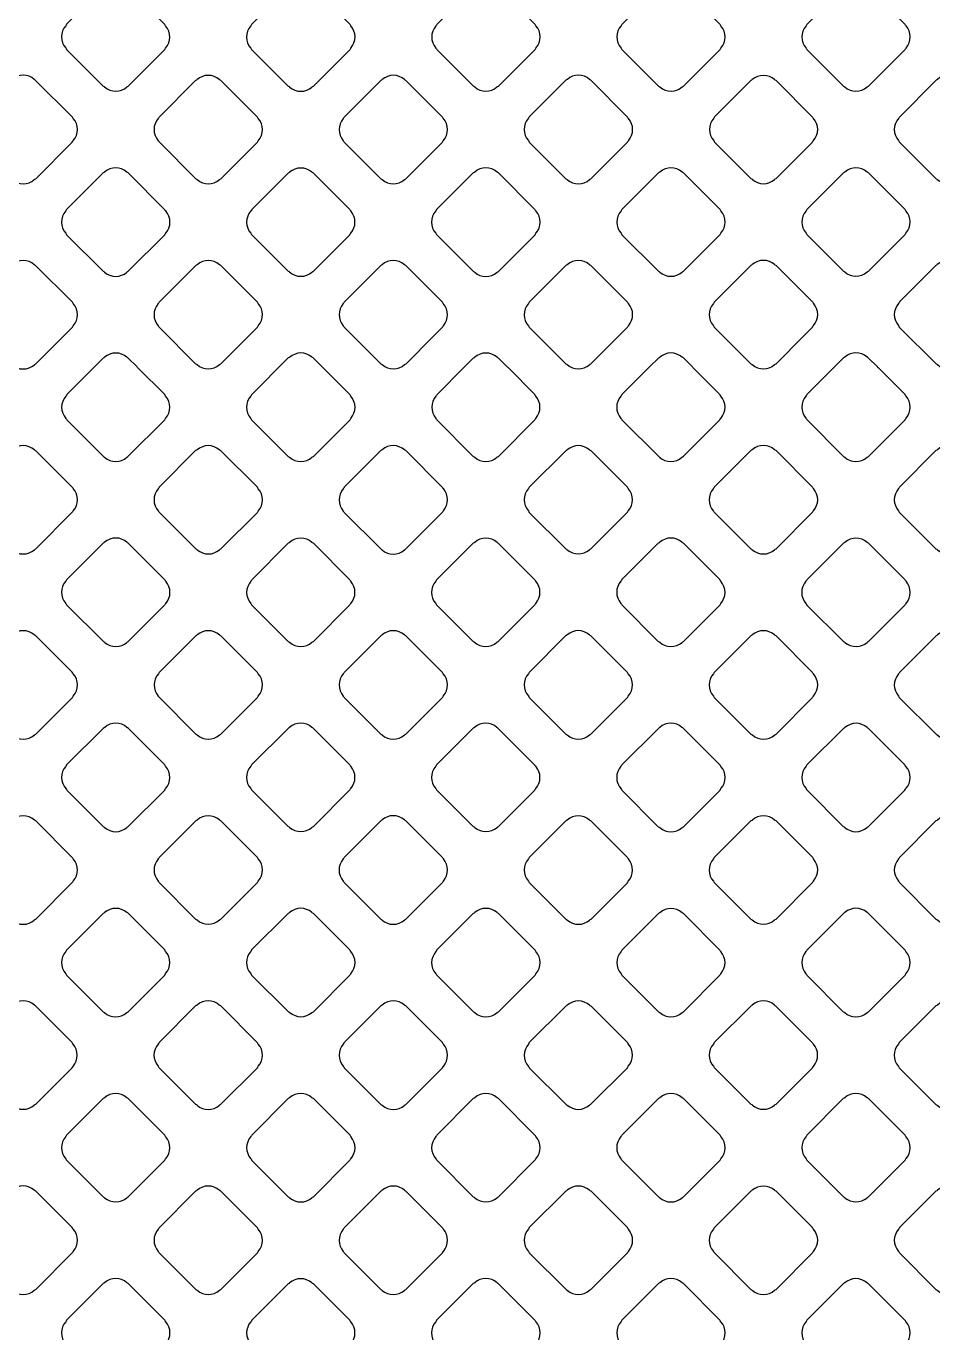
# Model space of a CAD drawing. Header units: millimetres. Extents: x 3440 to 3572, y 2 to 96.
# Drawn here: x 3526.908 to 3527.964, y 62.876 to 64.397 of the extents above; entities that cross this region are included whole.
import ezdxf

# ---------------------------------------------------------------- set-up
doc = ezdxf.new("R2010")
doc.units = ezdxf.units.MM
doc.header["$LTSCALE"] = 23.1
doc.layers.add('gbr-dxf', color=7, linetype='CONTINUOUS')

msp = doc.modelspace()

# ---------------------------------------------------------------- linework, layer by layer
at = {"layer": 'gbr-dxf', "linetype": 'Continuous'}
for points in [[(3526.9542, 64.3719, -0.097666), (3526.9551, 64.3702), (3526.9979, 64.3275, -0.091364), (3526.9994, 64.3265, 0.379293), (3527.0254, 64.3265, -0.095956), (3527.027, 64.3275), (3527.0695, 64.37, -0.096266), (3527.0705, 64.3717, 0.379731), (3527.0705, 64.3976, -0.100032), (3527.0695, 64.3993), (3527.027, 64.4418, -0.104264), (3527.0252, 64.4429, 0.379289), (3526.9992, 64.4429, -0.095506), (3526.9976, 64.4419), (3526.9551, 64.3995, -0.097917), (3526.9542, 64.3978, 0.379287)], [(3527.1696, 64.3716, -0.083235), (3527.1705, 64.3702), (3527.2133, 64.3274, -0.095916), (3527.2149, 64.3264, 0.379731), (3527.2409, 64.3264, -0.095756), (3527.2425, 64.3274), (3527.2852, 64.37, -0.096266), (3527.2861, 64.3717, 0.379731), (3527.2861, 64.3977, -0.092139), (3527.2852, 64.3992), (3527.2425, 64.4419, -0.095916), (3527.2409, 64.4429, 0.379731), (3527.2149, 64.4429, -0.096265), (3527.2132, 64.4419), (3527.1706, 64.3992, -0.095916), (3527.1696, 64.3976, 0.379731)], [(3527.3852, 64.3717, -0.091085), (3527.3862, 64.3701), (3527.4289, 64.3274, -0.086738), (3527.4304, 64.3265, 0.379287), (3527.4563, 64.3265, -0.096157), (3527.458, 64.3274), (3527.5007, 64.3702, -0.095796), (3527.5017, 64.3718, 0.379293), (3527.5017, 64.3978, -0.083317), (3527.5008, 64.3992), (3527.458, 64.442, -0.087638), (3527.4565, 64.4429, 0.379731), (3527.4306, 64.4429, -0.096265), (3527.4289, 64.4419), (3527.3862, 64.3993, -0.096111), (3527.3853, 64.3976, 0.379289)], [(3527.6008, 64.3718, -0.103506), (3527.6018, 64.3701), (3527.6444, 64.3275, -0.100039), (3527.6461, 64.3265, 0.379324), (3527.672, 64.3265, -0.096157), (3527.6737, 64.3275), (3527.7162, 64.37, -0.095602), (3527.7172, 64.3717, 0.379293), (3527.7172, 64.3976, -0.091954), (3527.7162, 64.3992), (3527.6735, 64.4419, -0.096266), (3527.6719, 64.4429, 0.379731), (3527.6459, 64.4429, -0.09572), (3527.6443, 64.4419), (3527.6018, 64.3994, -0.096332), (3527.6008, 64.3978, 0.379289)], [(3527.8163, 64.3717, -0.087343), (3527.8172, 64.3702), (3527.86, 64.3273, -0.083), (3527.8614, 64.3265, 0.379293), (3527.8874, 64.3265, -0.09572), (3527.889, 64.3275), (3527.9318, 64.3702, -0.096266), (3527.9327, 64.3718, 0.379731), (3527.9327, 64.3978, -0.091558), (3527.9318, 64.3994), (3527.8892, 64.4419, -0.096332), (3527.8876, 64.4429, 0.379289), (3527.8616, 64.4429, -0.095506), (3527.86, 64.442), (3527.8173, 64.3992, -0.095935), (3527.8163, 64.3976, 0.379287)], [(3526.8463, 64.264, -0.105621), (3526.8474, 64.2622), (3526.8899, 64.2197, -0.099711), (3526.8916, 64.2187, 0.379293), (3526.9175, 64.2187, -0.095956), (3526.9192, 64.2197), (3526.9618, 64.2623, -0.096332), (3526.9628, 64.264, 0.379289), (3526.9628, 64.2899, -0.09148), (3526.9619, 64.2915), (3526.9191, 64.3342, -0.095602), (3526.9175, 64.3352, 0.379293), (3526.8915, 64.3352, -0.095956), (3526.8899, 64.3342), (3526.8473, 64.2916, -0.096128), (3526.8463, 64.29, 0.379506)], [(3527.0619, 64.2639, -0.082756), (3527.0628, 64.2625), (3527.1056, 64.2197, -0.096214), (3527.1072, 64.2187, 0.379672), (3527.1332, 64.2187, -0.095612), (3527.1348, 64.2197), (3527.1774, 64.2622, -0.095602), (3527.1783, 64.2639, 0.378906), (3527.1783, 64.2898, -0.095506), (3527.1774, 64.2914), (3527.1347, 64.3341, -0.099711), (3527.133, 64.3351, 0.379293), (3527.1071, 64.3351, -0.095956), (3527.1054, 64.3341), (3527.0629, 64.2915, -0.096266), (3527.0619, 64.2899, 0.379731)], [(3527.2774, 64.2638, -0.082787), (3527.2783, 64.2624), (3527.321, 64.2197, -0.095585), (3527.3227, 64.2187, 0.379287), (3527.3486, 64.2187, -0.096157), (3527.3502, 64.2197), (3527.3929, 64.2624, -0.095796), (3527.3939, 64.264, 0.379293), (3527.3938, 64.29, -0.092348), (3527.3929, 64.2915), (3527.3503, 64.3341, -0.095916), (3527.3487, 64.3351, 0.379731), (3527.3227, 64.3351, -0.096265), (3527.3211, 64.3341), (3527.2784, 64.2914, -0.096111), (3527.2774, 64.2898, 0.379289)], [(3527.493, 64.264, -0.09572), (3527.494, 64.2623), (3527.5367, 64.2196, -0.091437), (3527.5382, 64.2187, 0.379731), (3527.5642, 64.2187, -0.096265), (3527.5658, 64.2197), (3527.6085, 64.2623, -0.095916), (3527.6094, 64.2639, 0.379731), (3527.6094, 64.2899, -0.096265), (3527.6085, 64.2915), (3527.5656, 64.3344, -0.083134), (3527.5642, 64.3352, 0.379731), (3527.5383, 64.3352, -0.095756), (3527.5366, 64.3343), (3527.494, 64.2916, -0.096266), (3527.493, 64.29, 0.379731)], [(3527.7087, 64.264, -0.103612), (3527.7097, 64.2622), (3527.7521, 64.2198, -0.09979), (3527.7538, 64.2188, 0.379731), (3527.7797, 64.2188, -0.09572), (3527.7814, 64.2198), (3527.8239, 64.2623, -0.096266), (3527.8249, 64.264, 0.379731), (3527.8249, 64.2899, -0.091558), (3527.8239, 64.2915), (3527.7813, 64.3341, -0.096266), (3527.7797, 64.335, 0.379731), (3527.7537, 64.335, -0.09572), (3527.7521, 64.3341), (3527.7096, 64.2916, -0.096266), (3527.7087, 64.29, 0.379731)], [(3527.924, 64.2899, 0.379293), (3527.924, 64.264, -0.087784), (3527.9249, 64.2625), (3527.9677, 64.2197, -0.083559), (3527.9691, 64.2188, 0.379672), (3527.9951, 64.2188, -0.096157), (3527.9967, 64.2197), (3528.0395, 64.2625, -0.095796), (3528.0404, 64.2642, 0.379293), (3528.0404, 64.2901, -0.091956), (3528.0395, 64.2917), (3527.9969, 64.3342, -0.095819), (3527.9953, 64.3352, 0.379289), (3527.9693, 64.3352, -0.095866), (3527.9677, 64.3343), (3527.925, 64.2915, -0.095796)], [(3526.9541, 64.1562, -0.103621), (3526.9552, 64.1544), (3526.9977, 64.1119, -0.099711), (3526.9994, 64.1109, 0.379293), (3527.0254, 64.1109, -0.095956), (3527.027, 64.1119), (3527.0696, 64.1545, -0.096266), (3527.0706, 64.1561, 0.379289), (3527.0706, 64.1821, -0.091476), (3527.0697, 64.1836), (3527.0269, 64.2264, -0.095602), (3527.0253, 64.2274, 0.379214), (3526.9993, 64.2273, -0.096625), (3526.9977, 64.2264), (3526.9551, 64.1838, -0.096214), (3526.9541, 64.1822, 0.379672)], [(3527.1697, 64.1561, -0.083235), (3527.1706, 64.1547), (3527.2133, 64.112, -0.095916), (3527.2149, 64.111, 0.379731), (3527.2409, 64.111, -0.096265), (3527.2426, 64.112), (3527.285, 64.1545, -0.095916), (3527.286, 64.1562, 0.379731), (3527.286, 64.1821, -0.095756), (3527.285, 64.1838), (3527.2426, 64.2262, -0.099696), (3527.2409, 64.2272, 0.379731), (3527.2149, 64.2272, -0.096265), (3527.2132, 64.2263), (3527.1707, 64.1837, -0.095916), (3527.1697, 64.1821, 0.379731)], [(3527.3851, 64.1561, -0.087748), (3527.3861, 64.1547), (3527.429, 64.1117, -0.083134), (3527.4304, 64.1108, 0.379731), (3527.4564, 64.1108, -0.096265), (3527.458, 64.1118), (3527.5007, 64.1545, -0.095916), (3527.5017, 64.1562, 0.379731), (3527.5017, 64.1822, -0.087748), (3527.5008, 64.1836), (3527.458, 64.2264, -0.092126), (3527.4564, 64.2274, 0.379731), (3527.4304, 64.2274, -0.09572), (3527.4288, 64.2264), (3527.3861, 64.1837, -0.095628), (3527.3851, 64.1821, 0.379731)], [(3527.6008, 64.1562, -0.100032), (3527.6018, 64.1545), (3527.6443, 64.112, -0.096266), (3527.6459, 64.111, 0.379731), (3527.6719, 64.111, -0.09572), (3527.6736, 64.112), (3527.7162, 64.1546, -0.095628), (3527.7172, 64.1563, 0.379731), (3527.7172, 64.1822, -0.091745), (3527.7162, 64.1838), (3527.6736, 64.2264, -0.095916), (3527.672, 64.2273, 0.379731), (3527.646, 64.2273, -0.096265), (3527.6444, 64.2264), (3527.6018, 64.1838, -0.096266), (3527.6008, 64.1822, 0.379731)], [(3527.8163, 64.1563, -0.095612), (3527.8173, 64.1546), (3527.8599, 64.112, -0.091364), (3527.8614, 64.1111, 0.379293), (3527.8874, 64.1111, -0.096265), (3527.889, 64.1121), (3527.9316, 64.1547, -0.095916), (3527.9326, 64.1563, 0.379731), (3527.9326, 64.1823, -0.083235), (3527.9317, 64.1837), (3527.8889, 64.2265, -0.088202), (3527.8874, 64.2274, 0.379229), (3527.8615, 64.2274, -0.095866), (3527.8599, 64.2264), (3527.8173, 64.1838, -0.095585), (3527.8163, 64.1822, 0.379196)], [(3526.8463, 64.0743, 0.378869), (3526.8464, 64.0484, -0.087314), (3526.8473, 64.0469), (3526.8902, 64.004, -0.087737), (3526.8917, 64.0031, 0.379513), (3526.9176, 64.0031, -0.095956), (3526.9193, 64.0041), (3526.9516, 64.0365), (3526.9619, 64.0467, -0.095602), (3526.9628, 64.0484, 0.378943), (3526.9628, 64.0743, -0.087284), (3526.9619, 64.0758), (3526.9191, 64.1186, -0.09197), (3526.9175, 64.1196, 0.378906), (3526.8916, 64.1196, -0.095866), (3526.8899, 64.1186), (3526.8473, 64.076, -0.095058)], [(3527.0619, 64.0483, -0.09148), (3527.0628, 64.0468), (3527.1054, 64.0042, -0.103673), (3527.1071, 64.0032, 0.379249), (3527.1331, 64.0032, -0.096625), (3527.1347, 64.0042), (3527.1668, 64.0363), (3527.167, 64.0365), (3527.1774, 64.0468, -0.095824), (3527.1783, 64.0485, 0.379293), (3527.1783, 64.0744, -0.087784), (3527.1774, 64.0759), (3527.1347, 64.1186, -0.091964), (3527.1332, 64.1195, 0.379731), (3527.1072, 64.1195, -0.096265), (3527.1055, 64.1186), (3527.0629, 64.0759, -0.095916), (3527.0619, 64.0743, 0.379289)], [(3527.2774, 64.0484, -0.082704), (3527.2783, 64.047), (3527.2888, 64.0365, -0.023912), (3527.2904, 64.0348), (3527.3209, 64.0043, -0.107954), (3527.3228, 64.0032, 0.379513), (3527.3487, 64.0032, -0.095956), (3527.3504, 64.0042), (3527.3826, 64.0365), (3527.3929, 64.0467, -0.095796), (3527.3939, 64.0484, 0.379293), (3527.3938, 64.0743, -0.09572), (3527.3929, 64.0759), (3527.3503, 64.1185, -0.09979), (3527.3486, 64.1195, 0.379731), (3527.3226, 64.1195, -0.09572), (3527.3209, 64.1186), (3527.2784, 64.076, -0.096332), (3527.2774, 64.0744, 0.379289)], [(3527.4929, 64.0483, -0.082787), (3527.4938, 64.0469), (3527.5366, 64.0041, -0.088207), (3527.5381, 64.0032, 0.379212), (3527.564, 64.0031, -0.095506), (3527.5657, 64.0041), (3527.598, 64.0364), (3527.6084, 64.0469, -0.095535), (3527.6094, 64.0485, 0.379214), (3527.6094, 64.0744, -0.09253), (3527.6084, 64.076), (3527.5658, 64.1186, -0.096558), (3527.5642, 64.1195, 0.379731), (3527.5382, 64.1195, -0.09572), (3527.5366, 64.1186), (3527.4939, 64.0759, -0.096111), (3527.4929, 64.0743, 0.379229)], [(3527.7084, 64.0484, -0.08701), (3527.7093, 64.047), (3527.752, 64.0043, -0.096332), (3527.7536, 64.0033, 0.37981), (3527.7796, 64.0033, -0.096625), (3527.7813, 64.0043), (3527.8133, 64.0363), (3527.8135, 64.0365), (3527.8239, 64.047, -0.095824), (3527.8249, 64.0486, 0.379293), (3527.8249, 64.0746, -0.087784), (3527.824, 64.076), (3527.7813, 64.1187, -0.091964), (3527.7797, 64.1197, 0.379731), (3527.7537, 64.1197, -0.096265), (3527.7521, 64.1187), (3527.7094, 64.076, -0.096111), (3527.7085, 64.0744, 0.379289)], [(3527.924, 64.0486, -0.09148), (3527.9249, 64.047), (3527.9677, 64.0042, -0.092233), (3527.9692, 64.0033, 0.37981), (3527.9952, 64.0033, -0.095956), (3527.9969, 64.0042), (3528.0291, 64.0365), (3528.0395, 64.0468, -0.095602), (3528.0404, 64.0485, 0.379293), (3528.0404, 64.0744, -0.087748), (3528.0395, 64.0759), (3527.9967, 64.1187, -0.091913), (3527.9951, 64.1197, 0.379731), (3527.9691, 64.1197, -0.09572), (3527.9675, 64.1187), (3527.925, 64.0762, -0.096332), (3527.924, 64.0745, 0.379289)], [(3526.9543, 63.9407, -0.099964), (3526.9553, 63.9389), (3526.9978, 63.8965, -0.096332), (3526.9994, 63.8955, 0.37981), (3527.0254, 63.8955, -0.096625), (3527.027, 63.8965), (3527.0695, 63.9389, -0.096111), (3527.0705, 63.9406, 0.37981), (3527.0705, 63.9666, -0.100399), (3527.0694, 63.9683), (3527.0381, 63.9996, -0.015077), (3527.0372, 64.0005), (3527.0268, 64.0109, -0.083), (3527.0254, 64.0118, 0.378906), (3526.9994, 64.0118, -0.095866), (3526.9978, 64.0108), (3526.9876, 64.0006), (3526.9553, 63.9683, -0.096857), (3526.9543, 63.9666, 0.379731)], [(3527.1696, 63.9406, -0.092348), (3527.1705, 63.939), (3527.2131, 63.8964, -0.10399), (3527.2149, 63.8954, 0.379308), (3527.2409, 63.8954, -0.09601), (3527.2425, 63.8963), (3527.2852, 63.939, -0.096227), (3527.2861, 63.9406, 0.379422), (3527.2861, 63.9666, -0.09253), (3527.2852, 63.9682), (3527.2423, 64.011, -0.083), (3527.2409, 64.0119, 0.378815), (3527.215, 64.0119, -0.095506), (3527.2133, 64.011), (3527.1706, 63.9682, -0.096627), (3527.1696, 63.9666, 0.379731)], [(3527.3853, 63.9406, -0.10047), (3527.3863, 63.9389), (3527.4287, 63.8964, -0.096111), (3527.4304, 63.8954, 0.37981), (3527.4563, 63.8954, -0.095956), (3527.458, 63.8964), (3527.5006, 63.939, -0.096332), (3527.5015, 63.9406, 0.37981), (3527.5015, 63.9666, -0.10047), (3527.5005, 63.9683), (3527.4692, 63.9997, -0.014794), (3527.4683, 64.0006), (3527.458, 64.0109, -0.091631), (3527.4564, 64.0118, 0.378906), (3527.4305, 64.0118, -0.095506), (3527.4288, 64.0108), (3527.4186, 64.0005), (3527.3862, 63.9682, -0.096627), (3527.3853, 63.9666, 0.379731)], [(3527.6007, 63.9407, -0.096458), (3527.6017, 63.939), (3527.6443, 63.8965, -0.092289), (3527.6458, 63.8955, 0.37981), (3527.6718, 63.8955, -0.096625), (3527.6734, 63.8965), (3527.716, 63.9391, -0.096111), (3527.717, 63.9407, 0.37981), (3527.717, 63.9667, -0.104293), (3527.716, 63.9685), (3527.6849, 63.9996, -0.015368), (3527.6839, 64.0005), (3527.6734, 64.011, -0.087175), (3527.6719, 64.0119, 0.378906), (3527.646, 64.0119, -0.095866), (3527.6444, 64.0109), (3527.6339, 64.0005), (3527.6017, 63.9683, -0.096857), (3527.6007, 63.9666, 0.379731)], [(3527.8162, 63.9408, -0.092162), (3527.8171, 63.9392), (3527.86, 63.8963, -0.087645), (3527.8614, 63.8954, 0.379201), (3527.8874, 63.8954, -0.096625), (3527.889, 63.8964), (3527.9317, 63.9391, -0.096111), (3527.9327, 63.9408, 0.37981), (3527.9327, 63.9667, -0.09253), (3527.9318, 63.9683), (3527.9005, 63.9996, -0.015077), (3527.8995, 64.0005), (3527.8888, 64.0112, -0.083), (3527.8874, 64.0121, 0.378815), (3527.8615, 64.0121, -0.095506), (3527.8599, 64.0111), (3527.8172, 63.9684, -0.096627), (3527.8162, 63.9667, 0.3795)], [(3526.8465, 63.8588, 0.378939), (3526.8465, 63.8329, -0.096614), (3526.8475, 63.8313), (3526.8901, 63.7887, -0.092413), (3526.8917, 63.7877, 0.379201), (3526.9176, 63.7877, -0.095956), (3526.9192, 63.7887), (3526.9618, 63.8313, -0.096111), (3526.9628, 63.8329, 0.37981), (3526.9628, 63.8589, -0.100399), (3526.9618, 63.8606), (3526.9194, 63.903, -0.104691), (3526.9176, 63.904, 0.3795), (3526.8917, 63.904, -0.096614), (3526.89, 63.903), (3526.8475, 63.8605, -0.096539)], [(3527.0619, 63.8329, -0.087613), (3527.0628, 63.8314), (3527.1056, 63.7887, -0.100073), (3527.1073, 63.7877, 0.379201), (3527.1332, 63.7877, -0.096625), (3527.1349, 63.7887), (3527.1773, 63.8312, -0.096111), (3527.1783, 63.8328, 0.37981), (3527.1783, 63.8588, -0.09253), (3527.1774, 63.8604), (3527.1347, 63.903, -0.096627), (3527.133, 63.904, 0.379357), (3527.1071, 63.904, -0.095968), (3527.1054, 63.9031), (3527.0629, 63.8605, -0.096328), (3527.0619, 63.8588, 0.379112)], [(3527.2774, 63.8587, 0.379249), (3527.2774, 63.8328, -0.096625), (3527.2784, 63.8311), (3527.321, 63.7886, -0.092233), (3527.3226, 63.7876, 0.379451), (3527.3485, 63.7876, -0.096157), (3527.3501, 63.7886), (3527.3929, 63.8314, -0.095796), (3527.3939, 63.833, 0.379201), (3527.3939, 63.8589, -0.083792), (3527.393, 63.8603), (3527.3502, 63.9031, -0.088207), (3527.3487, 63.904, 0.3795), (3527.3228, 63.9041, -0.096614), (3527.3211, 63.9031), (3527.2784, 63.8604, -0.096195)], [(3527.493, 63.833, -0.107803), (3527.494, 63.8311), (3527.5364, 63.7888, -0.104246), (3527.5381, 63.7878, 0.378952), (3527.5641, 63.7878, -0.095866), (3527.5657, 63.7888), (3527.6083, 63.8313, -0.096227), (3527.6092, 63.8329, 0.379422), (3527.6092, 63.8589, -0.103917), (3527.6082, 63.8607), (3527.5659, 63.9029, -0.107817), (3527.564, 63.904, 0.379731), (3527.5381, 63.904, -0.096723), (3527.5364, 63.903), (3527.494, 63.8606, -0.096857), (3527.493, 63.8589, 0.379357)], [(3527.7083, 63.8588, 0.379249), (3527.7083, 63.8329, -0.083792), (3527.7092, 63.8315), (3527.752, 63.7887, -0.096627), (3527.7537, 63.7877, 0.37981), (3527.7796, 63.7877, -0.096625), (3527.7813, 63.7887), (3527.8239, 63.8313, -0.096111), (3527.8249, 63.8329, 0.379308), (3527.8249, 63.8589, -0.096507), (3527.8239, 63.8605), (3527.7813, 63.9032, -0.10077), (3527.7796, 63.9042, 0.379112), (3527.7536, 63.9042, -0.096259), (3527.752, 63.9032), (3527.7093, 63.8605, -0.096539)], [(3527.924, 63.8329, -0.087613), (3527.9249, 63.8314), (3527.9676, 63.7887, -0.100073), (3527.9693, 63.7877, 0.379201), (3527.9953, 63.7877, -0.096625), (3527.9969, 63.7887), (3528.0395, 63.8313, -0.096111), (3528.0405, 63.8329, 0.379451), (3528.0405, 63.8589, -0.092029), (3528.0396, 63.8605), (3527.9969, 63.9032, -0.096539), (3527.9952, 63.9042, 0.379249), (3527.9693, 63.9042, -0.096458), (3527.9676, 63.9032), (3527.925, 63.8605, -0.096627), (3527.924, 63.8589, 0.3795)], [(3526.9542, 63.7252, -0.092711), (3526.9551, 63.7236), (3526.998, 63.6808, -0.087875), (3526.9995, 63.6799, 0.378608), (3527.0254, 63.6799, -0.095866), (3527.027, 63.6808), (3527.0696, 63.7234, -0.096227), (3527.0706, 63.7251, 0.378952), (3527.0706, 63.751, -0.103956), (3527.0696, 63.7528), (3527.0269, 63.7954, -0.092456), (3527.0254, 63.7964, 0.37947), (3526.9994, 63.7964, -0.096458), (3526.9978, 63.7954), (3526.9552, 63.7528, -0.096857), (3526.9542, 63.7512, 0.379523)], [(3527.1697, 63.751, 0.379249), (3527.1697, 63.7251, -0.087784), (3527.1706, 63.7236), (3527.2132, 63.681, -0.100151), (3527.2149, 63.68, 0.379451), (3527.2409, 63.68, -0.096157), (3527.2425, 63.681), (3527.2851, 63.7235, -0.095796), (3527.286, 63.7251, 0.379201), (3527.286, 63.7511, -0.09253), (3527.2851, 63.7527), (3527.2425, 63.7952, -0.096627), (3527.2409, 63.7962, 0.3795), (3527.2149, 63.7962, -0.096614), (3527.2133, 63.7952), (3527.1707, 63.7527, -0.096195)], [(3527.3851, 63.7251, -0.091954), (3527.3861, 63.7235), (3527.4285, 63.681, -0.104264), (3527.4303, 63.68, 0.37981), (3527.4563, 63.68, -0.096625), (3527.4579, 63.681), (3527.5006, 63.7236, -0.096111), (3527.5015, 63.7252, 0.37981), (3527.5015, 63.7512, -0.088014), (3527.5006, 63.7527), (3527.4579, 63.7954, -0.092289), (3527.4564, 63.7963, 0.379731), (3527.4304, 63.7963, -0.096723), (3527.4288, 63.7953), (3527.3861, 63.7527, -0.096857), (3527.3851, 63.751, 0.379731)], [(3527.6007, 63.7252, -0.104392), (3527.6017, 63.7235), (3527.6442, 63.681, -0.100151), (3527.6459, 63.68, 0.379308), (3527.6719, 63.6799, -0.09601), (3527.6735, 63.6809), (3527.7161, 63.7234, -0.096227), (3527.717, 63.7251, 0.378952), (3527.717, 63.751, -0.107356), (3527.716, 63.7529), (3527.6734, 63.7954, -0.096227), (3527.6718, 63.7964, 0.37947), (3527.6459, 63.7964, -0.096458), (3527.6442, 63.7954), (3527.6017, 63.7529, -0.096627), (3527.6007, 63.7512, 0.379731)], [(3527.8161, 63.751, 0.379249), (3527.8162, 63.7251, -0.083792), (3527.817, 63.7237), (3527.8598, 63.6809, -0.096627), (3527.8615, 63.6799, 0.37981), (3527.8875, 63.6799, -0.096625), (3527.8891, 63.6809), (3527.9317, 63.7235, -0.096111), (3527.9327, 63.7251, 0.379308), (3527.9327, 63.7511, -0.096507), (3527.9318, 63.7527), (3527.8891, 63.7953, -0.10077), (3527.8874, 63.7963, 0.379112), (3527.8615, 63.7963, -0.096259), (3527.8598, 63.7954), (3527.8171, 63.7527, -0.096539)], [(3526.8464, 63.6434, 0.37947), (3526.8465, 63.6174, -0.108153), (3526.8475, 63.6156), (3526.8899, 63.5732, -0.10399), (3526.8917, 63.5722, 0.37975), (3526.9177, 63.5722, -0.096265), (3526.9193, 63.5731), (3526.9619, 63.6157, -0.096092), (3526.9629, 63.6174, 0.378825), (3526.9629, 63.6433, -0.104141), (3526.9618, 63.6451), (3526.9194, 63.6875, -0.108072), (3526.9175, 63.6886, 0.378645), (3526.8916, 63.6886, -0.095862), (3526.89, 63.6876), (3526.8474, 63.645, -0.096423)], [(3527.0619, 63.6173, -0.083622), (3527.0628, 63.6159), (3527.1056, 63.5732, -0.095895), (3527.1072, 63.5722, 0.379169), (3527.1331, 63.5722, -0.095956), (3527.1348, 63.5732), (3527.1773, 63.6158, -0.096332), (3527.1783, 63.6174, 0.37981), (3527.1783, 63.6434, -0.096723), (3527.1773, 63.645), (3527.1349, 63.6875, -0.100519), (3527.1332, 63.6885, 0.379731), (3527.1072, 63.6885, -0.096458), (3527.1055, 63.6875), (3527.0629, 63.6449, -0.096627), (3527.062, 63.6433, 0.379523)], [(3527.2774, 63.6174, -0.091954), (3527.2784, 63.6158), (3527.3211, 63.5732, -0.087638), (3527.3226, 63.5722, 0.37981), (3527.3485, 63.5722, -0.096625), (3527.3502, 63.5732), (3527.3928, 63.6158, -0.096111), (3527.3937, 63.6174, 0.37981), (3527.3937, 63.6434, -0.088014), (3527.3928, 63.6449), (3527.3501, 63.6876, -0.092289), (3527.3486, 63.6885, 0.379731), (3527.3226, 63.6885, -0.096723), (3527.321, 63.6876), (3527.2784, 63.645, -0.096857), (3527.2774, 63.6434, 0.379731)], [(3527.4929, 63.6175, -0.103884), (3527.4939, 63.6157), (3527.5364, 63.5731, -0.100093), (3527.5381, 63.5721, 0.379422), (3527.5641, 63.5722, -0.096625), (3527.5657, 63.5731), (3527.6084, 63.6158, -0.096111), (3527.6093, 63.6174, 0.37981), (3527.6093, 63.6434, -0.09253), (3527.6084, 63.6449), (3527.5657, 63.6876, -0.096627), (3527.564, 63.6886, 0.379357), (3527.5381, 63.6886, -0.095968), (3527.5365, 63.6877), (3527.4938, 63.645, -0.096328), (3527.4929, 63.6434, 0.379)], [(3527.7085, 63.6174, -0.096625), (3527.7094, 63.6157), (3527.7519, 63.5732, -0.107961), (3527.7538, 63.5722, 0.37981), (3527.7798, 63.5722, -0.095956), (3527.7814, 63.5732), (3527.8239, 63.6157, -0.096332), (3527.8249, 63.6173, 0.37981), (3527.8249, 63.6433, -0.10047), (3527.8239, 63.645), (3527.7814, 63.6875, -0.10399), (3527.7796, 63.6885, 0.379731), (3527.7536, 63.6885, -0.096458), (3527.752, 63.6875), (3527.7094, 63.645, -0.096627), (3527.7085, 63.6433, 0.379731)], [(3527.924, 63.6432, 0.37947), (3527.924, 63.6173, -0.088014), (3527.9249, 63.6158), (3527.9677, 63.573, -0.083651), (3527.9691, 63.5721, 0.37981), (3527.9951, 63.5721, -0.095956), (3527.9967, 63.5731), (3528.0394, 63.6158, -0.096332), (3528.0404, 63.6174, 0.379308), (3528.0405, 63.6434, -0.092052), (3528.0395, 63.645), (3527.9969, 63.6876, -0.096527), (3527.9952, 63.6885, 0.379), (3527.9693, 63.6886, -0.095968), (3527.9677, 63.6876), (3527.925, 63.6449, -0.096527)], [(3526.9542, 63.5355, 0.379249), (3526.9543, 63.5096, -0.104392), (3526.9553, 63.5078), (3526.9976, 63.4654, -0.100151), (3526.9994, 63.4644, 0.379451), (3527.0253, 63.4644, -0.09601), (3527.027, 63.4654), (3527.0696, 63.508, -0.095895), (3527.0705, 63.5096, 0.378934), (3527.0705, 63.5356, -0.107475), (3527.0695, 63.5374), (3527.0271, 63.5798, -0.095759), (3527.0254, 63.5808, 0.378884), (3526.9995, 63.5808, -0.096614), (3526.9978, 63.5798), (3526.9552, 63.5372, -0.096195)], [(3527.1696, 63.5096, -0.083622), (3527.1705, 63.5082), (3527.2133, 63.4655, -0.095686), (3527.2149, 63.4645, 0.379169), (3527.2408, 63.4645, -0.096625), (3527.2425, 63.4655), (3527.285, 63.5081, -0.096111), (3527.286, 63.5097, 0.37981), (3527.286, 63.5357, -0.096458), (3527.285, 63.5373), (3527.2426, 63.5798, -0.100824), (3527.2409, 63.5808, 0.379731), (3527.2149, 63.5808, -0.096723), (3527.2132, 63.5798), (3527.1706, 63.5372, -0.096627), (3527.1697, 63.5356, 0.379523)], [(3527.3851, 63.5097, -0.087613), (3527.386, 63.5082), (3527.4288, 63.4655, -0.100073), (3527.4305, 63.4645, 0.379201), (3527.4564, 63.4645, -0.096625), (3527.4581, 63.4655), (3527.5006, 63.508, -0.096111), (3527.5015, 63.5096, 0.37981), (3527.5015, 63.5356, -0.09253), (3527.5006, 63.5371), (3527.4579, 63.5798, -0.096627), (3527.4562, 63.5808, 0.379357), (3527.4303, 63.5808, -0.095968), (3527.4287, 63.5799), (3527.3861, 63.5373, -0.096328), (3527.3851, 63.5356, 0.379112)], [(3527.6007, 63.5096, -0.104392), (3527.6017, 63.5078), (3527.6442, 63.4653, -0.100151), (3527.646, 63.4643, 0.379308), (3527.6719, 63.4643, -0.09601), (3527.6735, 63.4653), (3527.7162, 63.508, -0.096227), (3527.7172, 63.5096, 0.379191), (3527.7172, 63.5355, -0.092029), (3527.7162, 63.5371), (3527.6735, 63.5798, -0.096539), (3527.6718, 63.5808, 0.379249), (3527.6459, 63.5808, -0.096458), (3527.6443, 63.5798), (3527.6017, 63.5372, -0.096627), (3527.6007, 63.5356, 0.379731)], [(3527.8163, 63.5096, -0.104392), (3527.8174, 63.5078), (3527.8597, 63.4654, -0.100476), (3527.8614, 63.4644, 0.37981), (3527.8874, 63.4644, -0.096625), (3527.8891, 63.4654), (3527.9315, 63.5079, -0.096111), (3527.9325, 63.5096, 0.37981), (3527.9325, 63.5355, -0.108195), (3527.9315, 63.5374), (3527.8891, 63.5798, -0.096423), (3527.8875, 63.5807, 0.379731), (3527.8615, 63.5807, -0.096458), (3527.8598, 63.5798), (3527.8173, 63.5372, -0.096627), (3527.8163, 63.5356, 0.379731)], [(3526.8465, 63.4018, -0.104392), (3526.8475, 63.4), (3526.8899, 63.3576, -0.100151), (3526.8916, 63.3566, 0.37981), (3526.9175, 63.3566, -0.095956), (3526.9192, 63.3576), (3526.9618, 63.4002, -0.096332), (3526.9628, 63.4019, 0.37981), (3526.9628, 63.4278, -0.092348), (3526.9618, 63.4294), (3526.9193, 63.472, -0.096111), (3526.9176, 63.473, 0.379731), (3526.8917, 63.473, -0.096458), (3526.89, 63.472), (3526.8474, 63.4294, -0.096627), (3526.8465, 63.4278, 0.379731)], [(3527.0619, 63.4019, -0.096458), (3527.0629, 63.4002), (3527.1052, 63.3578, -0.108174), (3527.1071, 63.3568, 0.37981), (3527.1331, 63.3568, -0.096625), (3527.1347, 63.3578), (3527.1773, 63.4003, -0.096111), (3527.1783, 63.402, 0.379511), (3527.1783, 63.4279, -0.099971), (3527.1773, 63.4296), (3527.1349, 63.472, -0.103421), (3527.1331, 63.4731, 0.379206), (3527.1071, 63.473, -0.096458), (3527.1055, 63.4721), (3527.0629, 63.4295, -0.096857), (3527.0619, 63.4278, 0.379731)], [(3527.2773, 63.4279, 0.37903), (3527.2774, 63.4019, -0.087916), (3527.2783, 63.4005), (3527.3212, 63.3575, -0.083), (3527.3226, 63.3566, 0.379169), (3527.3486, 63.3566, -0.096625), (3527.3502, 63.3576), (3527.3929, 63.4003, -0.096111), (3527.3939, 63.4019, 0.379308), (3527.3939, 63.4279, -0.092315), (3527.3929, 63.4294), (3527.3502, 63.4722, -0.096527), (3527.3486, 63.4732, 0.379112), (3527.3226, 63.4732, -0.096259), (3527.321, 63.4722), (3527.2783, 63.4295, -0.096227)], [(3527.493, 63.4019, -0.100082), (3527.494, 63.4002), (3527.5366, 63.3576, -0.095895), (3527.5383, 63.3566, 0.379201), (3527.5642, 63.3566, -0.096625), (3527.5659, 63.3576), (3527.6084, 63.4001, -0.096111), (3527.6093, 63.4018, 0.379451), (3527.6094, 63.4277, -0.096259), (3527.6084, 63.4294), (3527.5657, 63.472, -0.100215), (3527.564, 63.473, 0.379249), (3527.5381, 63.473, -0.096458), (3527.5364, 63.472), (3527.494, 63.4295, -0.096627), (3527.493, 63.4279, 0.3795)], [(3527.7084, 63.4277, 0.379249), (3527.7085, 63.4017, -0.092348), (3527.7094, 63.4002), (3527.7519, 63.3577, -0.104311), (3527.7537, 63.3567, 0.379451), (3527.7796, 63.3567, -0.096117), (3527.7813, 63.3576), (3527.8239, 63.4003, -0.095895), (3527.8249, 63.4019, 0.379201), (3527.8249, 63.4279, -0.087784), (3527.824, 63.4294), (3527.7813, 63.472, -0.092289), (3527.7797, 63.473, 0.3795), (3527.7538, 63.473, -0.096614), (3527.7521, 63.472), (3527.7094, 63.4293, -0.096195)], [(3527.924, 63.4019, -0.100399), (3527.925, 63.4002), (3527.9675, 63.3576, -0.096627), (3527.9692, 63.3567, 0.379308), (3527.9951, 63.3566, -0.096117), (3527.9968, 63.3576), (3528.0394, 63.4002, -0.096227), (3528.0404, 63.4019, 0.378952), (3528.0404, 63.4278, -0.095866), (3528.0394, 63.4294), (3527.9968, 63.472, -0.100093), (3527.9951, 63.473, 0.37947), (3527.9692, 63.473, -0.096723), (3527.9675, 63.472), (3527.925, 63.4295, -0.096857), (3527.924, 63.4278, 0.379731)], [(3526.9541, 63.2941, -0.099964), (3526.9551, 63.2924), (3526.9976, 63.2499, -0.096332), (3526.9992, 63.2489, 0.37981), (3527.0252, 63.2489, -0.096625), (3527.0269, 63.2499), (3527.0695, 63.2925, -0.096111), (3527.0705, 63.2942, 0.37981), (3527.0705, 63.3201, -0.096458), (3527.0695, 63.3218), (3527.0268, 63.3645, -0.083733), (3527.0254, 63.3653, 0.379731), (3526.9994, 63.3653, -0.096723), (3526.9978, 63.3644), (3526.9551, 63.3217, -0.096857), (3526.9541, 63.32, 0.379731)], [(3527.1696, 63.2942, -0.095968), (3527.1705, 63.2925), (3527.2131, 63.25, -0.107982), (3527.215, 63.249, 0.379422), (3527.2409, 63.249, -0.096625), (3527.2426, 63.2499), (3527.2851, 63.2925, -0.096111), (3527.2861, 63.2941, 0.379451), (3527.2861, 63.3201, -0.099971), (3527.2851, 63.3218), (3527.2426, 63.3643, -0.103923), (3527.2408, 63.3654, 0.379249), (3527.2148, 63.3653, -0.096723), (3527.2132, 63.3644), (3527.1706, 63.3218, -0.096627), (3527.1696, 63.3201, 0.379357)], [(3527.3851, 63.2941, -0.083622), (3527.386, 63.2927), (3527.4289, 63.2498, -0.096195), (3527.4305, 63.2489, 0.379201), (3527.4565, 63.2489, -0.096625), (3527.4581, 63.2499), (3527.5007, 63.2924, -0.096111), (3527.5017, 63.2941, 0.379308), (3527.5017, 63.32, -0.096507), (3527.5007, 63.3217), (3527.4581, 63.3643, -0.10077), (3527.4564, 63.3653, 0.37947), (3527.4304, 63.3653, -0.096458), (3527.4288, 63.3643), (3527.3861, 63.3217, -0.096857), (3527.3852, 63.32, 0.3795)], [(3527.6008, 63.32, 0.378939), (3527.6008, 63.2941, -0.096117), (3527.6018, 63.2925), (3527.6444, 63.2498, -0.091578), (3527.646, 63.2489, 0.37889), (3527.6719, 63.2489, -0.096157), (3527.6735, 63.2499), (3527.716, 63.2924, -0.096332), (3527.717, 63.294, 0.37981), (3527.717, 63.32, -0.100285), (3527.716, 63.3217), (3527.6734, 63.3643, -0.087865), (3527.6719, 63.3652, 0.379228), (3527.646, 63.3652, -0.096614), (3527.6443, 63.3643), (3527.6018, 63.3217, -0.096539)], [(3527.8162, 63.32, 0.37947), (3527.8162, 63.2941, -0.100399), (3527.8172, 63.2924), (3527.8597, 63.2498, -0.096627), (3527.8614, 63.2488, 0.379092), (3527.8873, 63.2488, -0.095378), (3527.889, 63.2498), (3527.9317, 63.2925, -0.096036), (3527.9326, 63.2941, 0.37829), (3527.9326, 63.32, -0.095883), (3527.9317, 63.3217), (3527.8888, 63.3645, -0.083), (3527.8874, 63.3654, 0.378877), (3527.8615, 63.3654, -0.095968), (3527.8599, 63.3644), (3527.8172, 63.3217, -0.096527)], [(3526.8464, 63.1864, -0.096458), (3526.8474, 63.1847), (3526.89, 63.1422, -0.092289), (3526.8915, 63.1412, 0.37981), (3526.9175, 63.1412, -0.096625), (3526.9192, 63.1422), (3526.9617, 63.1847, -0.096111), (3526.9626, 63.1863, 0.37981), (3526.9626, 63.2123, -0.100399), (3526.9616, 63.214), (3526.9191, 63.2566, -0.088207), (3526.9176, 63.2575, 0.379731), (3526.8916, 63.2575, -0.096723), (3526.8899, 63.2565), (3526.8474, 63.214, -0.096857), (3526.8464, 63.2124, 0.379731)], [(3527.0618, 63.1864, -0.092162), (3527.0627, 63.1848), (3527.1053, 63.1421, -0.103923), (3527.1071, 63.1411, 0.379201), (3527.1331, 63.1411, -0.096625), (3527.1347, 63.1421), (3527.1773, 63.1847, -0.096111), (3527.1783, 63.1864, 0.379451), (3527.1783, 63.2123, -0.087916), (3527.1774, 63.2138), (3527.1346, 63.2567, -0.092187), (3527.133, 63.2576, 0.379249), (3527.1071, 63.2576, -0.096458), (3527.1054, 63.2566), (3527.0628, 63.214, -0.096627), (3527.0618, 63.2123, 0.3795)], [(3527.2774, 63.1864, -0.10047), (3527.2785, 63.1846), (3527.321, 63.142, -0.096111), (3527.3227, 63.1411, 0.37981), (3527.3487, 63.1411, -0.095956), (3527.3503, 63.142), (3527.3929, 63.1847, -0.096332), (3527.3939, 63.1863, 0.379511), (3527.3939, 63.2123, -0.096117), (3527.393, 63.2139), (3527.3503, 63.2566, -0.099933), (3527.3486, 63.2576, 0.379206), (3527.3227, 63.2575, -0.096723), (3527.321, 63.2566), (3527.2784, 63.214, -0.096627), (3527.2774, 63.2123, 0.379731)], [(3527.493, 63.1863, -0.096614), (3527.494, 63.1847), (3527.5366, 63.1421, -0.092413), (3527.5382, 63.1411, 0.379201), (3527.5641, 63.1412, -0.095956), (3527.5658, 63.1421), (3527.6084, 63.1847, -0.096332), (3527.6093, 63.1864, 0.379308), (3527.6094, 63.2123, -0.100076), (3527.6084, 63.214), (3527.566, 63.2564, -0.10417), (3527.5642, 63.2575, 0.37947), (3527.5382, 63.2574, -0.096458), (3527.5366, 63.2565), (3527.494, 63.214, -0.096627), (3527.4931, 63.2123, 0.3795)], [(3527.7084, 63.1864, -0.087946), (3527.7093, 63.1849), (3527.752, 63.1422, -0.100093), (3527.7538, 63.1412, 0.378897), (3527.7797, 63.1412, -0.096528), (3527.7813, 63.1421), (3527.8239, 63.1847, -0.095916), (3527.8248, 63.1863, 0.379011), (3527.8249, 63.2123, -0.092061), (3527.8239, 63.2138), (3527.7812, 63.2565, -0.096227), (3527.7796, 63.2575, 0.37947), (3527.7536, 63.2575, -0.096458), (3527.752, 63.2565), (3527.7094, 63.214, -0.096627), (3527.7085, 63.2123, 0.379357)], [(3527.9239, 63.2122, 0.37947), (3527.9239, 63.1863, -0.096458), (3527.9249, 63.1846), (3527.9675, 63.142, -0.092289), (3527.9691, 63.1411, 0.37981), (3527.9951, 63.1411, -0.096625), (3527.9967, 63.142), (3528.0394, 63.1848, -0.096111), (3528.0404, 63.1864, 0.379308), (3528.0405, 63.2124, -0.083262), (3528.0396, 63.2137), (3527.9967, 63.2567, -0.087864), (3527.9952, 63.2576, 0.379), (3527.9693, 63.2576, -0.096614), (3527.9676, 63.2566), (3527.9249, 63.2139, -0.096842)], [(3526.9541, 63.1046, 0.379249), (3526.9541, 63.0787, -0.096458), (3526.9551, 63.077), (3526.9978, 63.0343, -0.092289), (3526.9994, 63.0334, 0.37981), (3527.0253, 63.0334, -0.096625), (3527.027, 63.0344), (3527.0695, 63.0769, -0.096111), (3527.0705, 63.0785, 0.379308), (3527.0705, 63.1045, -0.100402), (3527.0695, 63.1062), (3527.0267, 63.1489, -0.088435), (3527.0252, 63.1498, 0.379112), (3526.9993, 63.1498, -0.096259), (3526.9977, 63.1489), (3526.9551, 63.1063, -0.096539)], [(3527.1697, 63.0786, -0.104392), (3527.1707, 63.0768), (3527.2132, 63.0343, -0.100151), (3527.2149, 63.0333, 0.37981), (3527.2409, 63.0333, -0.095956), (3527.2425, 63.0343), (3527.2851, 63.0769, -0.096332), (3527.2861, 63.0785, 0.37981), (3527.2861, 63.1045, -0.092348), (3527.2852, 63.1061), (3527.2425, 63.1488, -0.096111), (3527.2408, 63.1497, 0.379731), (3527.2149, 63.1497, -0.096458), (3527.2132, 63.1488), (3527.1707, 63.1062, -0.096627), (3527.1697, 63.1046, 0.379731)], [(3527.3852, 63.0785, -0.09601), (3527.3862, 63.0769), (3527.4286, 63.0345, -0.10771), (3527.4305, 63.0334, 0.378952), (3527.4564, 63.0334, -0.095866), (3527.458, 63.0344), (3527.5006, 63.077, -0.096227), (3527.5016, 63.0786, 0.379191), (3527.5016, 63.1046, -0.099971), (3527.5006, 63.1063), (3527.4582, 63.1487, -0.103673), (3527.4564, 63.1497, 0.378939), (3527.4305, 63.1497, -0.096614), (3527.4288, 63.1487), (3527.3862, 63.1061, -0.096539), (3527.3852, 63.1045, 0.378699)], [(3527.6007, 63.0786, -0.091768), (3527.6016, 63.0771), (3527.6445, 63.0342, -0.087303), (3527.6459, 63.0333, 0.378608), (3527.6719, 63.0333, -0.095866), (3527.6735, 63.0343), (3527.7161, 63.0769, -0.095916), (3527.7171, 63.0786, 0.379422), (3527.7171, 63.1045, -0.104392), (3527.7161, 63.1063), (3527.6735, 63.1489, -0.092233), (3527.6719, 63.1498, 0.379762), (3527.646, 63.1498, -0.096225), (3527.6443, 63.1488), (3527.6017, 63.1062, -0.096527), (3527.6007, 63.1046, 0.378789)], [(3527.8163, 63.0787, -0.099971), (3527.8173, 63.077), (3527.8598, 63.0344, -0.096328), (3527.8615, 63.0334, 0.379422), (3527.8874, 63.0334, -0.096625), (3527.8891, 63.0344), (3527.9316, 63.0769, -0.096111), (3527.9326, 63.0785, 0.379308), (3527.9326, 63.1045, -0.09601), (3527.9316, 63.1061), (3527.889, 63.1487, -0.100401), (3527.8873, 63.1497, 0.378945), (3527.8614, 63.1497, -0.096355), (3527.8597, 63.1487), (3527.8173, 63.1062, -0.096328), (3527.8163, 63.1046, 0.378964)], [(3526.8463, 62.9709, -0.096625), (3526.8473, 62.9692), (3526.89, 62.9266, -0.092233), (3526.8916, 62.9256, 0.379451), (3526.9175, 62.9256, -0.096259), (3526.9192, 62.9266), (3526.9618, 62.9692, -0.095895), (3526.9628, 62.9709, 0.378779), (3526.9628, 62.9968, -0.099643), (3526.9618, 62.9985), (3526.9193, 63.041, -0.104246), (3526.9175, 63.0421, 0.37947), (3526.8915, 63.0421, -0.096458), (3526.8899, 63.0411), (3526.8473, 62.9985, -0.096627), (3526.8463, 62.9969, 0.379731)], [(3527.0619, 62.9968, 0.379249), (3527.0619, 62.9708, -0.088014), (3527.0628, 62.9693), (3527.1055, 62.9266, -0.100824), (3527.1072, 62.9256, 0.37981), (3527.1332, 62.9256, -0.096625), (3527.1349, 62.9266), (3527.1773, 62.9691, -0.096111), (3527.1783, 62.9707, 0.379308), (3527.1783, 62.9967, -0.092315), (3527.1774, 62.9983), (3527.1347, 63.041, -0.096527), (3527.133, 63.042, 0.379112), (3527.1071, 63.042, -0.096259), (3527.1054, 63.041), (3527.0629, 62.9984, -0.096539)], [(3527.2774, 62.9707, -0.096117), (3527.2784, 62.9691), (3527.321, 62.9265, -0.091578), (3527.3226, 62.9255, 0.378747), (3527.3485, 62.9255, -0.09601), (3527.3501, 62.9265), (3527.3929, 62.9693, -0.096227), (3527.3939, 62.9709, 0.379422), (3527.3939, 62.9969, -0.083601), (3527.393, 62.9983), (3527.3502, 63.0411, -0.088202), (3527.3487, 63.042, 0.379731), (3527.3227, 63.042, -0.096458), (3527.3211, 63.041), (3527.2784, 62.9983, -0.096627), (3527.2774, 62.9967, 0.3795)], [(3527.493, 62.9709, -0.107356), (3527.494, 62.9691), (3527.5364, 62.9267, -0.104246), (3527.5382, 62.9256, 0.378897), (3527.5641, 62.9256, -0.09601), (3527.5658, 62.9266), (3527.6084, 62.9692, -0.096036), (3527.6094, 62.9708, 0.378427), (3527.6094, 62.9967, -0.10407), (3527.6083, 62.9985), (3527.5659, 63.0409, -0.107858), (3527.5641, 63.042, 0.378645), (3527.5381, 63.042, -0.095968), (3527.5365, 63.041), (3527.494, 62.9985, -0.096527), (3527.493, 62.9968, 0.379)], [(3527.7084, 62.9967, 0.378889), (3527.7084, 62.9708, -0.083226), (3527.7093, 62.9694), (3527.7521, 62.9266, -0.096212), (3527.7537, 62.9257, 0.379639), (3527.7797, 62.9257, -0.096625), (3527.7813, 62.9266), (3527.8239, 62.9692, -0.096111), (3527.8249, 62.9709, 0.379451), (3527.8249, 62.9968, -0.096259), (3527.8239, 62.9985), (3527.7814, 63.041, -0.100073), (3527.7796, 63.042, 0.378645), (3527.7537, 63.042, -0.096355), (3527.7521, 63.0411), (3527.7094, 62.9984, -0.095997)], [(3527.924, 62.9708, -0.092348), (3527.925, 62.9693), (3527.9676, 62.9266, -0.088202), (3527.9691, 62.9257, 0.37981), (3527.9951, 62.9257, -0.095956), (3527.9967, 62.9267), (3528.0393, 62.9693, -0.096332), (3528.0403, 62.9709, 0.37981), (3528.0403, 62.9969, -0.087784), (3528.0394, 62.9983), (3527.9967, 63.041, -0.092233), (3527.9951, 63.042, 0.379731), (3527.9692, 63.042, -0.096458), (3527.9675, 63.041), (3527.925, 62.9985, -0.096627), (3527.924, 62.9968, 0.379731)], [(3526.9541, 62.863, -0.092348), (3526.9551, 62.8615), (3526.9979, 62.8187, -0.088202), (3526.9994, 62.8178, 0.37981), (3527.0253, 62.8178, -0.095956), (3527.027, 62.8187), (3527.0696, 62.8614, -0.096332), (3527.0706, 62.863, 0.37981), (3527.0706, 62.889, -0.104392), (3527.0696, 62.8908), (3527.027, 62.9334, -0.092233), (3527.0254, 62.9343, 0.379731), (3526.9994, 62.9343, -0.096458), (3526.9978, 62.9333), (3526.9551, 62.8907, -0.096627), (3526.9541, 62.889, 0.379731)], [(3527.1697, 62.8889, 0.37947), (3527.1697, 62.863, -0.088014), (3527.1706, 62.8615), (3527.2132, 62.8189, -0.100824), (3527.2149, 62.8179, 0.37981), (3527.2409, 62.8179, -0.095973), (3527.2425, 62.8189), (3527.285, 62.8614, -0.096332), (3527.286, 62.863, 0.379308), (3527.286, 62.889, -0.092052), (3527.2851, 62.8906), (3527.2425, 62.9332, -0.096527), (3527.2408, 62.9341, 0.379), (3527.2149, 62.9342, -0.095968), (3527.2133, 62.9332), (3527.1707, 62.8906, -0.096527)], [(3527.3851, 62.8889, 0.379249), (3527.3851, 62.863, -0.092348), (3527.3861, 62.8614), (3527.4286, 62.8189, -0.10399), (3527.4304, 62.8178, 0.379308), (3527.4564, 62.8178, -0.09601), (3527.458, 62.8188), (3527.5007, 62.8615, -0.095916), (3527.5016, 62.8631, 0.379422), (3527.5016, 62.8891, -0.087784), (3527.5007, 62.8905), (3527.4579, 62.9333, -0.092233), (3527.4564, 62.9343, 0.3795), (3527.4304, 62.9343, -0.096969), (3527.4288, 62.9333), (3527.3861, 62.8906, -0.096509)], [(3527.6008, 62.8891, 0.379605), (3527.6008, 62.8631, -0.103917), (3527.6018, 62.8613), (3527.6442, 62.8189, -0.10046), (3527.6459, 62.8179, 0.37981), (3527.6719, 62.8179, -0.096625), (3527.6735, 62.8189), (3527.7161, 62.8614, -0.096111), (3527.7171, 62.863, 0.37981), (3527.7171, 62.889, -0.107999), (3527.716, 62.8909), (3527.6736, 62.9333, -0.096314), (3527.6719, 62.9343, 0.379297), (3527.646, 62.9343, -0.096355), (3527.6443, 62.9333), (3527.6017, 62.8907, -0.096423)], [(3527.8163, 62.8631, -0.096475), (3527.8172, 62.8615), (3527.8598, 62.8189, -0.092187), (3527.8614, 62.8179, 0.37889), (3527.8873, 62.8179, -0.096117), (3527.889, 62.8189), (3527.9316, 62.8615, -0.095895), (3527.9326, 62.8632, 0.379201), (3527.9326, 62.8891, -0.10047), (3527.9315, 62.8908), (3527.8892, 62.9332, -0.10399), (3527.8874, 62.9342, 0.379731), (3527.8614, 62.9342, -0.096458), (3527.8598, 62.9333), (3527.8172, 62.8907, -0.096857), (3527.8163, 62.8891, 0.3795)]]:
    msp.add_lwpolyline(points, format="xyb", close=True, dxfattribs=at)

doc.saveas('drawing.dxf')
